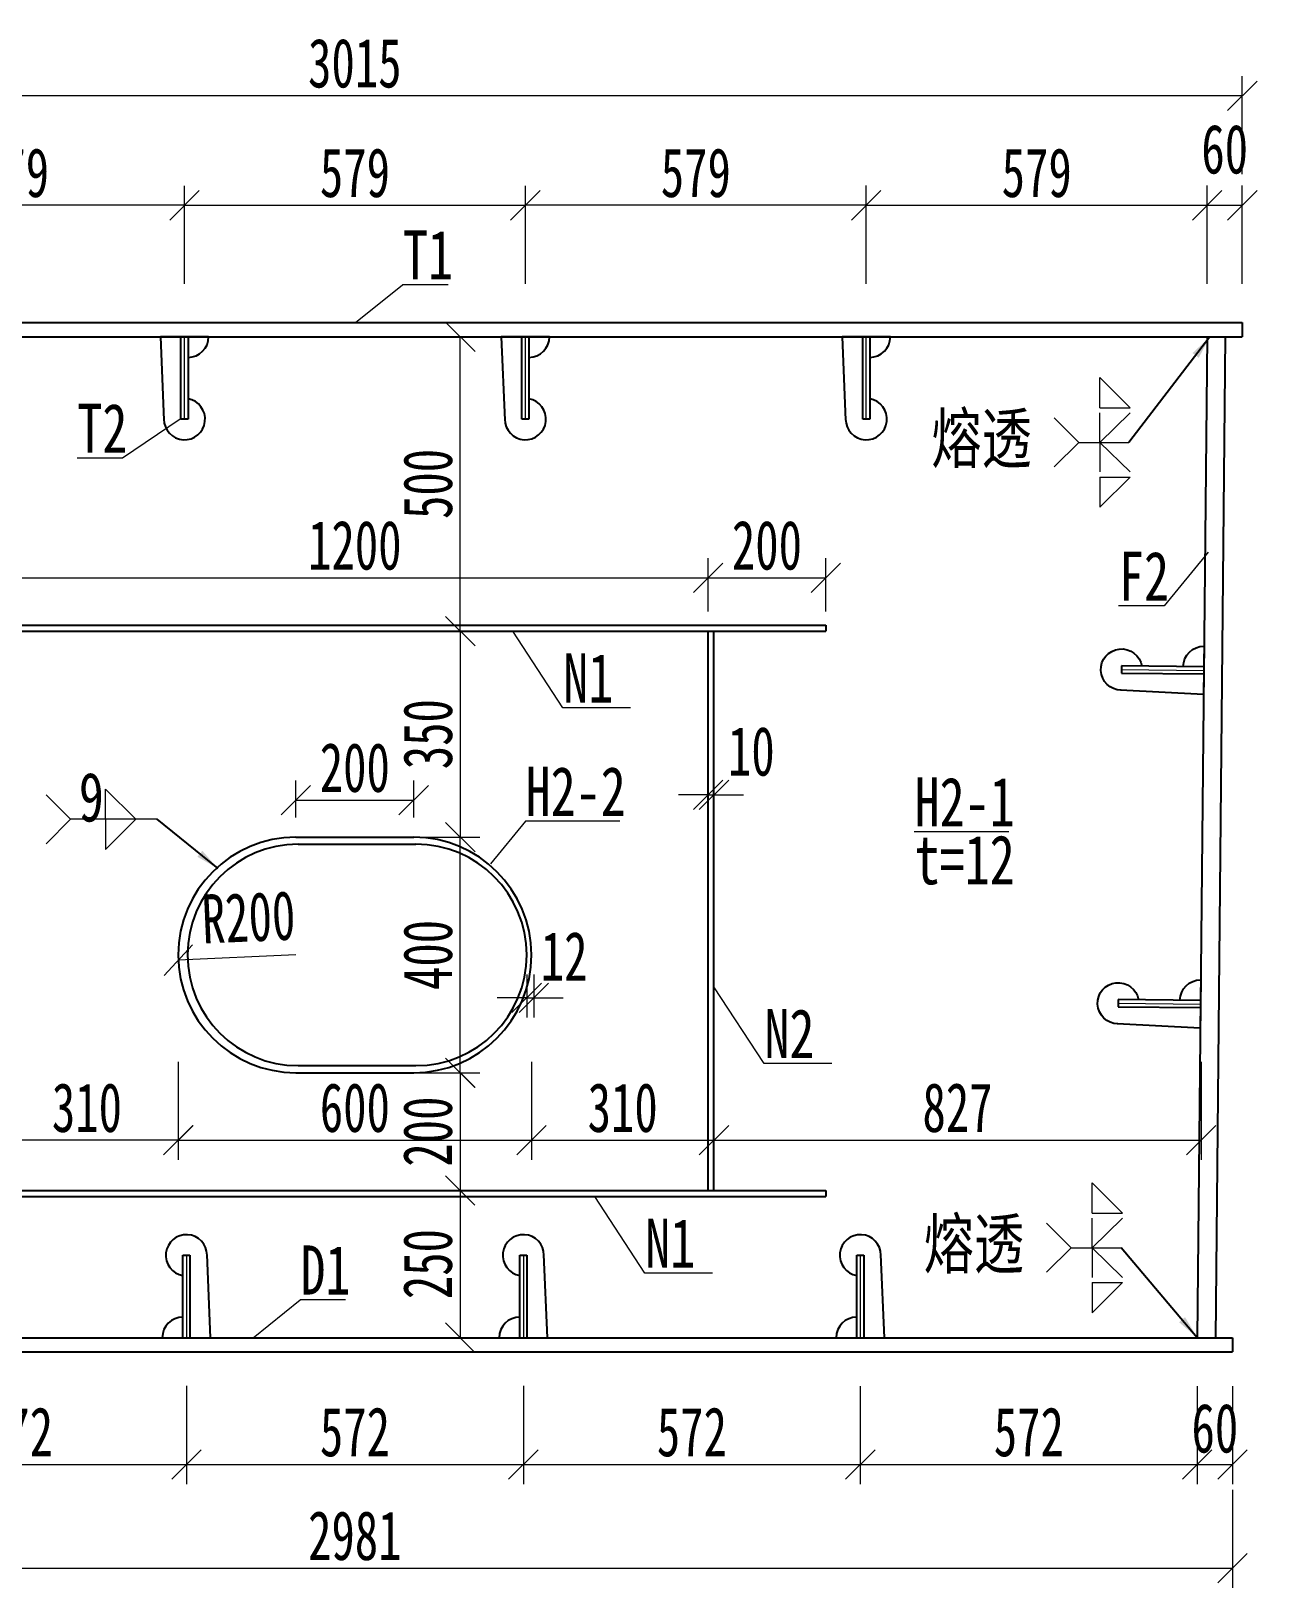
# Model space of a CAD drawing. Header units: millimetres. Extents: x -358959 to 47, y -122282 to 697692.
# Drawn here: x -201276 to -199186, y -18082 to -15438 of the extents above; entities that cross this region are included whole.
import ezdxf
from ezdxf.enums import TextEntityAlignment as Align

# ---------------------------------------------------------------- set-up
doc = ezdxf.new("R2010")
doc.units = ezdxf.units.MM
doc.header["$LTSCALE"] = 2
doc.header["$PDMODE"] = 34
doc.layers.get('Defpoints').update_dxf_attribs({"color": 8, "lineweight": 9})
for name, color, linetype, lineweight in [('标注', 4, 'Continuous', 13), ('细实线', 4, 'Continuous', 15), ('钢板粗线', 1, 'Continuous', 25)]:
    doc.layers.add(name, color=color, linetype=linetype, lineweight=lineweight)
doc.styles.add('111', font='仿宋_GB2312.ttf', dxfattribs={"width": 0.7})
doc.styles.add('SMEDI', font='仿宋_GB2312.ttf', dxfattribs={"width": 0.75})
doc.styles.get("Standard").update_dxf_attribs({"font": '仿宋_GB2312.ttf'})
doc.dimstyles.new('200', dxfattribs={"dimscale": 0, "dimtxt": 2.5, "dimasz": 1.5, "dimexe": 1, "dimexo": 1, "dimgap": 0.4, "dimtad": 1, "dimdec": 0, "dimdsep": 46, "dimtxsty": '111', "dimblk": 'OBLIQUE', "dimcen": 0, "dimclrd": 256, "dimclre": 256, "dimclrt": 256, "dimadec": 4, "dimazin": 0, "dimtfac": 1, "dimtdec": 0, "dimtmove": 2, "dimatfit": 3, "dimfxl": 4, "dimfxlon": 1, "dimtolj": 1, "dimlwd": -1, "dimlwe": -1, "dimarcsym": 0})
doc.dimstyles.new('MSteel_1.0_1.0', dxfattribs={"dimtxt": 3, "dimasz": 1.2, "dimexe": 1, "dimexo": 1, "dimgap": 1, "dimtad": 3, "dimtoh": 1, "dimdec": 0, "dimzin": 0, "dimdsep": 46, "dimtxsty": 'Standard', "dimblk": 'ARCHTICK', "dimcen": 0.09, "dimclrd": 3, "dimclre": 3, "dimadec": 4, "dimazin": 0, "dimtfac": 1, "dimtdec": 0, "dimtofl": 0, "dimtmove": 0, "dimatfit": 3, "dimfxl": 1, "dimtolj": 1, "dimtzin": 0, "dimarcsym": 0})

# ---------------------------------------------------------------- blocks, each defined once
blk = doc.blocks.new('12-140 有孔')
at = {"layer": 'Defpoints', "ltscale": 5}
blk.add_line((0, 140), (0, 0), dxfattribs=at)
at = {"layer": '钢板粗线'}
for p, q in [((-6, 0), (-6, 140)), ((-6, 140), (6, 140)), ((6, 140), (6, 0)), ((41, 0), (35, 141.5)), ((-41, 0), (41, 0))]:
    blk.add_line(p, q, dxfattribs=at)
for centre, start, end in [((0, 140), 0, 260.1291), ((-6, 0), 90, 180)]:
    blk.add_arc(centre, 35, start, end, dxfattribs=at)
blk = doc.blocks.new('_ArchTick')
at = {"color": 0, "linetype": 'ByBlock', "const_width": 0.15}
blk.add_lwpolyline([(-0.5, -0.5), (0.5, 0.5)], dxfattribs=at)
blk = doc.blocks.new('_Oblique')
at = {"color": 0, "linetype": 'ByBlock', "lineweight": -2}
blk.add_line((-0.5, -0.5), (0.5, 0.5), dxfattribs=at)
blk = doc.blocks.new('*D3466')
at = {"layer": 'Defpoints', "color": 0, "ltscale": 5, "transparency": 16777216}
for p in [(-201595.1, -15734.3), (-201595.1, -15957.5), (-201016, -15957.5)]:
    blk.add_point(p, dxfattribs=at)
at = {"layer": '标注', "ltscale": 5, "transparency": 16777216}
for p, q in [((-201595.1, -15867.6), (-201595.1, -15701)), ((-201016, -15867.6), (-201016, -15701)), ((-201016, -15734.3), (-201595.1, -15734.3))]:
    blk.add_line(p, q, dxfattribs=at)
at = {"layer": '标注', "ltscale": 5, "transparency": 16777216, "xscale": 50.00000000000042, "yscale": 50.00000000000042, "zscale": 50.00000000000042, "rotation": 180}
blk.add_blockref('_Oblique', (-201595.1, -15734.3), dxfattribs=at)
at = {"layer": '标注', "ltscale": 5, "transparency": 16777216, "xscale": 50.00000000000042, "yscale": 50.00000000000042, "zscale": 50.00000000000042}
blk.add_blockref('_Oblique', (-201016, -15734.3), dxfattribs=at)
at = {"layer": '标注', "ltscale": 5, "transparency": 16777216, "insert": (-201305.5, -15679.3), "char_height": 83.33, "attachment_point": 5, "style": '111'}
blk.add_mtext('\\A1;579', dxfattribs=at)
blk = doc.blocks.new('*D3467')
at = {"layer": 'Defpoints', "color": 0, "ltscale": 5, "transparency": 16777216}
for p in [(-199279, -15734.3), (-199858, -15957.5), (-199279, -15957.5)]:
    blk.add_point(p, dxfattribs=at)
at = {"layer": '标注', "ltscale": 5, "transparency": 16777216}
for p, q in [((-199858, -15867.6), (-199858, -15700.9)), ((-199279, -15867.6), (-199279, -15700.9)), ((-199858, -15734.3), (-199279, -15734.3))]:
    blk.add_line(p, q, dxfattribs=at)
at = {"layer": '标注', "ltscale": 5, "transparency": 16777216, "xscale": 50.00000000000042, "yscale": 50.00000000000042, "zscale": 50.00000000000042, "rotation": 180}
blk.add_blockref('_Oblique', (-199858, -15734.3), dxfattribs=at)
at = {"layer": '标注', "ltscale": 5, "transparency": 16777216, "xscale": 50.00000000000042, "yscale": 50.00000000000042, "zscale": 50.00000000000042}
blk.add_blockref('_Oblique', (-199279, -15734.3), dxfattribs=at)
at = {"layer": '标注', "ltscale": 5, "transparency": 16777216, "insert": (-199568.5, -15679.3), "char_height": 83.33, "attachment_point": 5, "style": '111'}
blk.add_mtext('\\A1;579', dxfattribs=at)
blk = doc.blocks.new('*D3468')
at = {"layer": 'Defpoints', "color": 0, "ltscale": 5, "transparency": 16777216}
for p in [(-202234.1, -15548.2), (-202234.1, -15933.5), (-199219.3, -15933.5)]:
    blk.add_point(p, dxfattribs=at)
at = {"layer": '标注', "ltscale": 5, "transparency": 16777216}
for p, q in [((-202234.1, -15681.5), (-202234.1, -15514.8)), ((-199219.3, -15681.5), (-199219.3, -15514.8)), ((-199219.3, -15548.2), (-202234.1, -15548.2))]:
    blk.add_line(p, q, dxfattribs=at)
at = {"layer": '标注', "ltscale": 5, "transparency": 16777216, "xscale": 50.00000000000042, "yscale": 50.00000000000042, "zscale": 50.00000000000042, "rotation": 180}
blk.add_blockref('_Oblique', (-202234.1, -15548.2), dxfattribs=at)
at = {"layer": '标注', "ltscale": 5, "transparency": 16777216, "xscale": 50.00000000000042, "yscale": 50.00000000000042, "zscale": 50.00000000000042}
blk.add_blockref('_Oblique', (-199219.3, -15548.2), dxfattribs=at)
at = {"layer": '标注', "ltscale": 5, "transparency": 16777216, "insert": (-200726.7, -15493.2), "char_height": 83.33, "attachment_point": 5, "style": '111'}
blk.add_mtext('\\A1;3015', dxfattribs=at)
blk = doc.blocks.new('*D3470')
at = {"layer": 'Defpoints', "color": 0, "ltscale": 5, "transparency": 16777216}
for p in [(-200440.4, -17657.4), (-199868.1, -17657.5), (-199868.1, -17872.9)]:
    blk.add_point(p, dxfattribs=at)
at = {"layer": '标注', "ltscale": 5, "transparency": 16777216}
for p, q in [((-200440.4, -17739.6), (-200440.4, -17906.3)), ((-199868.1, -17739.6), (-199868.1, -17906.3)), ((-200440.4, -17872.9), (-199868.1, -17872.9))]:
    blk.add_line(p, q, dxfattribs=at)
at = {"layer": '标注', "ltscale": 5, "transparency": 16777216, "xscale": 50.00000000000042, "yscale": 50.00000000000042, "zscale": 50.00000000000042, "rotation": 180}
blk.add_blockref('_Oblique', (-200440.4, -17872.9), dxfattribs=at)
at = {"layer": '标注', "ltscale": 5, "transparency": 16777216, "xscale": 50.00000000000042, "yscale": 50.00000000000042, "zscale": 50.00000000000042}
blk.add_blockref('_Oblique', (-199868.1, -17872.9), dxfattribs=at)
at = {"layer": '标注', "ltscale": 5, "transparency": 16777216, "insert": (-200154.2, -17817.9), "char_height": 83.33, "attachment_point": 5, "style": '111'}
blk.add_mtext('\\A1;572', dxfattribs=at)
blk = doc.blocks.new('*D3471')
at = {"layer": 'Defpoints', "color": 0, "ltscale": 5, "transparency": 16777216}
for p in [(-202217.3, -17657.5), (-199236.1, -17657.5), (-199236.1, -18049.1)]:
    blk.add_point(p, dxfattribs=at)
at = {"layer": '标注', "ltscale": 5, "transparency": 16777216}
for p, q in [((-202217.3, -17915.7), (-202217.3, -18082.4)), ((-199236.1, -17915.7), (-199236.1, -18082.4)), ((-202217.3, -18049.1), (-199236.1, -18049.1))]:
    blk.add_line(p, q, dxfattribs=at)
at = {"layer": '标注', "ltscale": 5, "transparency": 16777216, "xscale": 50.00000000000042, "yscale": 50.00000000000042, "zscale": 50.00000000000042, "rotation": 180}
blk.add_blockref('_Oblique', (-202217.3, -18049.1), dxfattribs=at)
at = {"layer": '标注', "ltscale": 5, "transparency": 16777216, "xscale": 50.00000000000042, "yscale": 50.00000000000042, "zscale": 50.00000000000042}
blk.add_blockref('_Oblique', (-199236.1, -18049.1), dxfattribs=at)
at = {"layer": '标注', "ltscale": 5, "transparency": 16777216, "insert": (-200726.7, -17994.1), "char_height": 83.33, "attachment_point": 5, "style": '111'}
blk.add_mtext('\\A1;2981', dxfattribs=at)
blk = doc.blocks.new('*D3472')
at = {"layer": 'Defpoints', "color": 0, "ltscale": 5, "transparency": 16777216}
for p in [(-199868.1, -17657.5), (-199295.8, -17657.5), (-199295.8, -17872.9)]:
    blk.add_point(p, dxfattribs=at)
at = {"layer": '标注', "ltscale": 5, "transparency": 16777216}
for p, q in [((-199868.1, -17739.6), (-199868.1, -17906.2)), ((-199295.8, -17739.6), (-199295.8, -17906.2)), ((-199868.1, -17872.9), (-199295.8, -17872.9))]:
    blk.add_line(p, q, dxfattribs=at)
at = {"layer": '标注', "ltscale": 5, "transparency": 16777216, "xscale": 50.00000000000042, "yscale": 50.00000000000042, "zscale": 50.00000000000042, "rotation": 180}
blk.add_blockref('_Oblique', (-199868.1, -17872.9), dxfattribs=at)
at = {"layer": '标注', "ltscale": 5, "transparency": 16777216, "xscale": 50.00000000000042, "yscale": 50.00000000000042, "zscale": 50.00000000000042}
blk.add_blockref('_Oblique', (-199295.8, -17872.9), dxfattribs=at)
at = {"layer": '标注', "ltscale": 5, "transparency": 16777216, "insert": (-199581.9, -17817.9), "char_height": 83.33, "attachment_point": 5, "style": '111'}
blk.add_mtext('\\A1;572', dxfattribs=at)
blk = doc.blocks.new('*D3921')
at = {"layer": 'Defpoints', "color": 0, "ltscale": 5, "transparency": 16777216}
for p in [(-200437, -15734.3), (-201016, -15957.5), (-200437, -15957.5)]:
    blk.add_point(p, dxfattribs=at)
at = {"layer": '标注', "ltscale": 5, "transparency": 16777216}
for p, q in [((-201016, -15867.6), (-201016, -15701)), ((-200437, -15867.6), (-200437, -15701)), ((-201016, -15734.3), (-200437, -15734.3))]:
    blk.add_line(p, q, dxfattribs=at)
at = {"layer": '标注', "ltscale": 5, "transparency": 16777216, "xscale": 50.00000000000042, "yscale": 50.00000000000042, "zscale": 50.00000000000042, "rotation": 180}
blk.add_blockref('_Oblique', (-201016, -15734.3), dxfattribs=at)
at = {"layer": '标注', "ltscale": 5, "transparency": 16777216, "xscale": 50.00000000000042, "yscale": 50.00000000000042, "zscale": 50.00000000000042}
blk.add_blockref('_Oblique', (-200437, -15734.3), dxfattribs=at)
at = {"layer": '标注', "ltscale": 5, "transparency": 16777216, "insert": (-200726.5, -15679.3), "char_height": 83.33, "attachment_point": 5, "style": '111'}
blk.add_mtext('\\A1;579', dxfattribs=at)
blk = doc.blocks.new('*D3922')
at = {"layer": 'Defpoints', "color": 0, "ltscale": 5, "transparency": 16777216}
for p in [(-200437, -15734.3), (-200437, -15957.5), (-199858, -15957.5)]:
    blk.add_point(p, dxfattribs=at)
at = {"layer": '标注', "ltscale": 5, "transparency": 16777216}
for p, q in [((-200437, -15867.6), (-200437, -15701)), ((-199858, -15867.6), (-199858, -15701)), ((-199858, -15734.3), (-200437, -15734.3))]:
    blk.add_line(p, q, dxfattribs=at)
at = {"layer": '标注', "ltscale": 5, "transparency": 16777216, "xscale": 50.00000000000042, "yscale": 50.00000000000042, "zscale": 50.00000000000042, "rotation": 180}
blk.add_blockref('_Oblique', (-200437, -15734.3), dxfattribs=at)
at = {"layer": '标注', "ltscale": 5, "transparency": 16777216, "xscale": 50.00000000000042, "yscale": 50.00000000000042, "zscale": 50.00000000000042}
blk.add_blockref('_Oblique', (-199858, -15734.3), dxfattribs=at)
at = {"layer": '标注', "ltscale": 5, "transparency": 16777216, "insert": (-200147.5, -15679.3), "char_height": 83.33, "attachment_point": 5, "style": '111'}
blk.add_mtext('\\A1;579', dxfattribs=at)
blk = doc.blocks.new('*D3923')
at = {"layer": 'Defpoints', "color": 0, "ltscale": 5, "transparency": 16777216}
for p in [(-201585, -17657.5), (-201012.7, -17657.5), (-201012.7, -17872.9)]:
    blk.add_point(p, dxfattribs=at)
at = {"layer": '标注', "ltscale": 5, "transparency": 16777216}
for p, q in [((-201585, -17739.6), (-201585, -17906.2)), ((-201012.7, -17739.6), (-201012.7, -17906.2)), ((-201585, -17872.9), (-201012.7, -17872.9))]:
    blk.add_line(p, q, dxfattribs=at)
at = {"layer": '标注', "ltscale": 5, "transparency": 16777216, "xscale": 50.00000000000042, "yscale": 50.00000000000042, "zscale": 50.00000000000042, "rotation": 180}
blk.add_blockref('_Oblique', (-201585, -17872.9), dxfattribs=at)
at = {"layer": '标注', "ltscale": 5, "transparency": 16777216, "xscale": 50.00000000000042, "yscale": 50.00000000000042, "zscale": 50.00000000000042}
blk.add_blockref('_Oblique', (-201012.7, -17872.9), dxfattribs=at)
at = {"layer": '标注', "ltscale": 5, "transparency": 16777216, "insert": (-201298.8, -17817.9), "char_height": 83.33, "attachment_point": 5, "style": '111'}
blk.add_mtext('\\A1;572', dxfattribs=at)
blk = doc.blocks.new('*D3924')
at = {"layer": 'Defpoints', "color": 0, "ltscale": 5, "transparency": 16777216}
for p in [(-201012.7, -17657.5), (-200440.4, -17657.5), (-200440.4, -17872.9)]:
    blk.add_point(p, dxfattribs=at)
at = {"layer": '标注', "ltscale": 5, "transparency": 16777216}
for p, q in [((-201012.7, -17739.5), (-201012.7, -17906.2)), ((-200440.4, -17739.5), (-200440.4, -17906.2)), ((-201012.7, -17872.9), (-200440.4, -17872.9))]:
    blk.add_line(p, q, dxfattribs=at)
at = {"layer": '标注', "ltscale": 5, "transparency": 16777216, "xscale": 50.00000000000042, "yscale": 50.00000000000042, "zscale": 50.00000000000042, "rotation": 180}
blk.add_blockref('_Oblique', (-201012.7, -17872.9), dxfattribs=at)
at = {"layer": '标注', "ltscale": 5, "transparency": 16777216, "xscale": 50.00000000000042, "yscale": 50.00000000000042, "zscale": 50.00000000000042}
blk.add_blockref('_Oblique', (-200440.4, -17872.9), dxfattribs=at)
at = {"layer": '标注', "ltscale": 5, "transparency": 16777216, "insert": (-200726.5, -17817.9), "char_height": 83.33, "attachment_point": 5, "style": '111'}
blk.add_mtext('\\A1;572', dxfattribs=at)
blk = doc.blocks.new('*D3964')
at = {"layer": 'Defpoints', "color": 0, "ltscale": 5, "transparency": 16777216}
for p in [(-199219.3, -15734.3), (-199279, -15957.5), (-199219.3, -15957.5)]:
    blk.add_point(p, dxfattribs=at)
at = {"layer": '标注', "ltscale": 5, "transparency": 16777216}
for p, q in [((-199279, -15867.6), (-199279, -15700.9)), ((-199219.3, -15867.6), (-199219.3, -15700.9)), ((-199279, -15734.3), (-199219.3, -15734.3))]:
    blk.add_line(p, q, dxfattribs=at)
at = {"layer": '标注', "ltscale": 5, "transparency": 16777216, "xscale": 50.00000000000042, "yscale": 50.00000000000042, "zscale": 50.00000000000042, "rotation": 180}
blk.add_blockref('_Oblique', (-199279, -15734.3), dxfattribs=at)
at = {"layer": '标注', "ltscale": 5, "transparency": 16777216, "xscale": 50.00000000000042, "yscale": 50.00000000000042, "zscale": 50.00000000000042}
blk.add_blockref('_Oblique', (-199219.3, -15734.3), dxfattribs=at)
at = {"layer": '标注', "ltscale": 5, "transparency": 16777216, "insert": (-199249.2, -15639.3), "char_height": 83.33, "attachment_point": 5, "style": '111'}
blk.add_mtext('\\A1;60', dxfattribs=at)
blk = doc.blocks.new('*D3965')
at = {"layer": 'Defpoints', "color": 0, "ltscale": 5, "transparency": 16777216}
for p in [(-199295.8, -17657.5), (-199236.1, -17657.5), (-199236.1, -17872.9)]:
    blk.add_point(p, dxfattribs=at)
at = {"layer": '标注', "ltscale": 5, "transparency": 16777216}
for p, q in [((-199295.8, -17739.6), (-199295.8, -17906.2)), ((-199236.1, -17739.6), (-199236.1, -17906.2)), ((-199295.8, -17872.9), (-199236.1, -17872.9))]:
    blk.add_line(p, q, dxfattribs=at)
at = {"layer": '标注', "ltscale": 5, "transparency": 16777216, "xscale": 50.00000000000042, "yscale": 50.00000000000042, "zscale": 50.00000000000042, "rotation": 180}
blk.add_blockref('_Oblique', (-199295.8, -17872.9), dxfattribs=at)
at = {"layer": '标注', "ltscale": 5, "transparency": 16777216, "xscale": 50.00000000000042, "yscale": 50.00000000000042, "zscale": 50.00000000000042}
blk.add_blockref('_Oblique', (-199236.1, -17872.9), dxfattribs=at)
at = {"layer": '标注', "ltscale": 5, "transparency": 16777216, "insert": (-199265.9, -17811.6), "char_height": 83.33, "attachment_point": 5, "style": '111'}
blk.add_mtext('\\A1;60', dxfattribs=at)
blk = doc.blocks.new('*D4099')
at = {"layer": 'Defpoints', "color": 0, "ltscale": 5, "transparency": 16777216}
for p in [(-201026.5, -17016.5), (-200826.7, -17007.5)]:
    blk.add_point(p, dxfattribs=at)
at = {"layer": '标注', "ltscale": 5, "transparency": 16777216}
blk.add_line((-200826.7, -17007.5), (-201026.5, -17016.5), dxfattribs=at)
at = {"layer": '标注', "ltscale": 5, "transparency": 16777216, "xscale": 49.99999999999995, "yscale": 49.99999999999995, "zscale": 49.99999999999995, "rotation": 182.5726833926508}
blk.add_blockref('_Oblique', (-201026.5, -17016.5), dxfattribs=at)
at = {"layer": '标注', "ltscale": 5, "transparency": 16777216, "insert": (-200907.2, -16943.7), "char_height": 83.33, "attachment_point": 5, "rotation": 2.5727, "style": '111'}
blk.add_mtext('\\A1;R200', dxfattribs=at)
blk = doc.blocks.new('*D4089')
at = {"layer": 'Defpoints', "color": 0, "ltscale": 5, "transparency": 16777216}
for p in [(-200757, -16807.5), (-200547.5, -16807.5), (-200757, -17207.5)]:
    blk.add_point(p, dxfattribs=at)
at = {"layer": '标注', "ltscale": 5, "transparency": 16777216}
for p, q in [((-200680.8, -16807.5), (-200514.2, -16807.5)), ((-200547.5, -17207.5), (-200547.5, -16807.5)), ((-200680.8, -17207.5), (-200514.2, -17207.5))]:
    blk.add_line(p, q, dxfattribs=at)
at = {"layer": '标注', "ltscale": 5, "transparency": 16777216, "xscale": 49.99999999999995, "yscale": 49.99999999999995, "zscale": 49.99999999999995}
for p, rotation in [((-200547.5, -16807.5), 90), ((-200547.5, -17207.5), 270)]:
    blk.add_blockref('_Oblique', p, dxfattribs=dict(at, rotation=rotation))
at = {"layer": '标注', "ltscale": 5, "transparency": 16777216, "insert": (-200602.5, -17007.5), "char_height": 83.33, "attachment_point": 5, "rotation": 90, "style": '111'}
blk.add_mtext('\\A1;400', dxfattribs=at)
blk = doc.blocks.new('*D4100')
at = {"layer": 'Defpoints', "color": 0, "ltscale": 5, "transparency": 16777216}
for p in [(-201026.5, -17016.5), (-200426.7, -17007.5), (-200426.7, -17322.1)]:
    blk.add_point(p, dxfattribs=at)
at = {"layer": '标注', "ltscale": 5, "transparency": 16777216}
for p, q in [((-201026.5, -17188.8), (-201026.5, -17355.5)), ((-200426.7, -17188.8), (-200426.7, -17355.5)), ((-201026.5, -17322.1), (-200426.7, -17322.1))]:
    blk.add_line(p, q, dxfattribs=at)
at = {"layer": '标注', "ltscale": 5, "transparency": 16777216, "xscale": 49.99999999999995, "yscale": 49.99999999999995, "zscale": 49.99999999999995, "rotation": 180}
blk.add_blockref('_Oblique', (-201026.5, -17322.1), dxfattribs=at)
at = {"layer": '标注', "ltscale": 5, "transparency": 16777216, "xscale": 49.99999999999995, "yscale": 49.99999999999995, "zscale": 49.99999999999995}
blk.add_blockref('_Oblique', (-200426.7, -17322.1), dxfattribs=at)
at = {"layer": '标注', "ltscale": 5, "transparency": 16777216, "insert": (-200726.6, -17267.1), "char_height": 83.33, "attachment_point": 5, "style": '111'}
blk.add_mtext('\\A1;600', dxfattribs=at)
blk = doc.blocks.new('*D4101')
at = {"layer": 'Defpoints', "color": 0, "ltscale": 5, "transparency": 16777216}
for p in [(-200626.7, -16744.6), (-200826.7, -16807.5), (-200626.7, -16807.5)]:
    blk.add_point(p, dxfattribs=at)
at = {"layer": '标注', "ltscale": 5, "transparency": 16777216}
for p, q in [((-200826.7, -16774.2), (-200826.7, -16711.2)), ((-200626.7, -16774.2), (-200626.7, -16711.2)), ((-200826.7, -16744.6), (-200626.7, -16744.6))]:
    blk.add_line(p, q, dxfattribs=at)
at = {"layer": '标注', "ltscale": 5, "transparency": 16777216, "xscale": 49.99999999999995, "yscale": 49.99999999999995, "zscale": 49.99999999999995, "rotation": 180}
blk.add_blockref('_Oblique', (-200826.7, -16744.6), dxfattribs=at)
at = {"layer": '标注', "ltscale": 5, "transparency": 16777216, "xscale": 49.99999999999995, "yscale": 49.99999999999995, "zscale": 49.99999999999995}
blk.add_blockref('_Oblique', (-200626.7, -16744.6), dxfattribs=at)
at = {"layer": '标注', "ltscale": 5, "transparency": 16777216, "insert": (-200726.7, -16689.6), "char_height": 83.33, "attachment_point": 5, "style": '111'}
blk.add_mtext('\\A1;200', dxfattribs=at)
blk = doc.blocks.new('*D4090')
at = {"layer": 'Defpoints', "color": 0, "ltscale": 5, "transparency": 16777216}
for p in [(-200757, -17207.5), (-200757, -17407.5), (-200547.7, -17407.5)]:
    blk.add_point(p, dxfattribs=at)
at = {"layer": '标注', "ltscale": 5, "transparency": 16777216}
for p, q in [((-200681.1, -17207.5), (-200514.4, -17207.5)), ((-200547.7, -17207.5), (-200547.7, -17407.5)), ((-200681.1, -17407.5), (-200514.4, -17407.5))]:
    blk.add_line(p, q, dxfattribs=at)
at = {"layer": '标注', "ltscale": 5, "transparency": 16777216, "xscale": 49.99999999999995, "yscale": 49.99999999999995, "zscale": 49.99999999999995}
for p, rotation in [((-200547.7, -17207.5), 90), ((-200547.7, -17407.5), 270)]:
    blk.add_blockref('_Oblique', p, dxfattribs=dict(at, rotation=rotation))
at = {"layer": '标注', "ltscale": 5, "transparency": 16777216, "insert": (-200602.7, -17307.5), "char_height": 83.33, "attachment_point": 5, "rotation": 90, "style": '111'}
blk.add_mtext('\\A1;200', dxfattribs=at)
blk = doc.blocks.new('*D4091')
at = {"layer": 'Defpoints', "color": 0, "ltscale": 5, "transparency": 16777216}
for p in [(-200724.8, -15957.5), (-200547.5, -15957.5), (-200724.8, -16457.5)]:
    blk.add_point(p, dxfattribs=at)
at = {"layer": '标注', "ltscale": 5, "transparency": 16777216}
for p, q in [((-200680.8, -15957.5), (-200514.2, -15957.5)), ((-200547.5, -16457.5), (-200547.5, -15957.5)), ((-200680.8, -16457.5), (-200514.2, -16457.5))]:
    blk.add_line(p, q, dxfattribs=at)
at = {"layer": '标注', "ltscale": 5, "transparency": 16777216, "xscale": 50.00000000000042, "yscale": 50.00000000000042, "zscale": 50.00000000000042}
for p, rotation in [((-200547.5, -15957.5), 90), ((-200547.5, -16457.5), 270)]:
    blk.add_blockref('_Oblique', p, dxfattribs=dict(at, rotation=rotation))
at = {"layer": '标注', "ltscale": 5, "transparency": 16777216, "insert": (-200602.5, -16207.5), "char_height": 83.33, "attachment_point": 5, "rotation": 90, "style": '111'}
blk.add_mtext('\\A1;500', dxfattribs=at)
blk = doc.blocks.new('*D4102')
at = {"layer": 'Defpoints', "color": 0, "ltscale": 5, "transparency": 16777216}
for p in [(-201336.7, -17007.5), (-201026.7, -17007.5), (-201336.7, -17322.1)]:
    blk.add_point(p, dxfattribs=at)
at = {"layer": '标注', "ltscale": 5, "transparency": 16777216}
for p, q in [((-201336.7, -17188.8), (-201336.7, -17355.5)), ((-201026.7, -17188.8), (-201026.7, -17355.5)), ((-201026.7, -17322.1), (-201336.7, -17322.1))]:
    blk.add_line(p, q, dxfattribs=at)
at = {"layer": '标注', "ltscale": 5, "transparency": 16777216, "xscale": 50.00000000000042, "yscale": 50.00000000000042, "zscale": 50.00000000000042, "rotation": 180}
blk.add_blockref('_Oblique', (-201336.7, -17322.1), dxfattribs=at)
at = {"layer": '标注', "ltscale": 5, "transparency": 16777216, "xscale": 50.00000000000042, "yscale": 50.00000000000042, "zscale": 50.00000000000042}
blk.add_blockref('_Oblique', (-201026.7, -17322.1), dxfattribs=at)
at = {"layer": '标注', "ltscale": 5, "transparency": 16777216, "insert": (-201181.7, -17267.1), "char_height": 83.33, "attachment_point": 5, "style": '111'}
blk.add_mtext('\\A1;310', dxfattribs=at)
blk = doc.blocks.new('*D4092')
at = {"layer": 'Defpoints', "color": 0, "ltscale": 5, "transparency": 16777216}
for p in [(-200426.7, -17007.5), (-200116.7, -17007.5), (-200116.7, -17322.1)]:
    blk.add_point(p, dxfattribs=at)
at = {"layer": '标注', "ltscale": 5, "transparency": 16777216}
for p, q in [((-200426.7, -17188.8), (-200426.7, -17355.5)), ((-200116.7, -17188.8), (-200116.7, -17355.5)), ((-200426.7, -17322.1), (-200116.7, -17322.1))]:
    blk.add_line(p, q, dxfattribs=at)
at = {"layer": '标注', "ltscale": 5, "transparency": 16777216, "xscale": 50.00000000000042, "yscale": 50.00000000000042, "zscale": 50.00000000000042, "rotation": 180}
blk.add_blockref('_Oblique', (-200426.7, -17322.1), dxfattribs=at)
at = {"layer": '标注', "ltscale": 5, "transparency": 16777216, "xscale": 50.00000000000042, "yscale": 50.00000000000042, "zscale": 50.00000000000042}
blk.add_blockref('_Oblique', (-200116.7, -17322.1), dxfattribs=at)
at = {"layer": '标注', "ltscale": 5, "transparency": 16777216, "insert": (-200271.7, -17267.1), "char_height": 83.33, "attachment_point": 5, "style": '111'}
blk.add_mtext('\\A1;310', dxfattribs=at)
blk = doc.blocks.new('*D4103')
at = {"layer": 'Defpoints', "color": 0, "ltscale": 5, "transparency": 16777216}
for p in [(-200434.8, -17007.5), (-200422.8, -17007.5), (-200422.8, -17080.3)]:
    blk.add_point(p, dxfattribs=at)
at = {"layer": '标注', "ltscale": 5, "transparency": 16777216}
for p, q in [((-200434.8, -17040.8), (-200434.8, -17113.6)), ((-200422.8, -17040.8), (-200422.8, -17113.6)), ((-200434.8, -17080.3), (-200484.8, -17080.3)), ((-200434.8, -17080.3), (-200422.8, -17080.3)), ((-200422.8, -17080.3), (-200372.8, -17080.3))]:
    blk.add_line(p, q, dxfattribs=at)
at = {"layer": '标注', "ltscale": 5, "transparency": 16777216, "xscale": 49.99999999999995, "yscale": 49.99999999999995, "zscale": 49.99999999999995}
blk.add_blockref('_Oblique', (-200434.8, -17080.3), dxfattribs=at)
at = {"layer": '标注', "ltscale": 5, "transparency": 16777216, "xscale": 49.99999999999995, "yscale": 49.99999999999995, "zscale": 49.99999999999995, "rotation": 180}
blk.add_blockref('_Oblique', (-200422.8, -17080.3), dxfattribs=at)
at = {"layer": '标注', "ltscale": 5, "transparency": 16777216, "insert": (-200371.2, -17009.7), "char_height": 83.33, "attachment_point": 5, "style": '111'}
blk.add_mtext('\\A1;12', dxfattribs=at)
blk = doc.blocks.new('*D4088')
at = {"layer": 'Defpoints', "color": 0, "ltscale": 5, "transparency": 16777216}
for p in [(-200784.1, -16457.5), (-200720.9, -16807.5), (-200547.5, -16807.5)]:
    blk.add_point(p, dxfattribs=at)
at = {"layer": '标注', "ltscale": 5, "transparency": 16777216}
for p, q in [((-200680.8, -16457.5), (-200514.2, -16457.5)), ((-200547.5, -16457.5), (-200547.5, -16807.5)), ((-200680.8, -16807.5), (-200514.2, -16807.5))]:
    blk.add_line(p, q, dxfattribs=at)
at = {"layer": '标注', "ltscale": 5, "transparency": 16777216, "xscale": 50.00000000000042, "yscale": 50.00000000000042, "zscale": 50.00000000000042}
for p, rotation in [((-200547.5, -16457.5), 90), ((-200547.5, -16807.5), 270)]:
    blk.add_blockref('_Oblique', p, dxfattribs=dict(at, rotation=rotation))
at = {"layer": '标注', "ltscale": 5, "transparency": 16777216, "insert": (-200602.5, -16632.5), "char_height": 83.33, "attachment_point": 5, "rotation": 90, "style": '111'}
blk.add_mtext('\\A1;350', dxfattribs=at)
blk = doc.blocks.new('*D4087')
at = {"layer": 'Defpoints', "color": 0, "ltscale": 5, "transparency": 16777216}
for p in [(-200116.7, -17007.5), (-199289.3, -17007.5), (-199289.3, -17322.1)]:
    blk.add_point(p, dxfattribs=at)
at = {"layer": '标注', "ltscale": 5, "transparency": 16777216}
for p, q in [((-200116.7, -17188.8), (-200116.7, -17355.5)), ((-199289.3, -17188.8), (-199289.3, -17355.5)), ((-200116.7, -17322.1), (-199289.3, -17322.1))]:
    blk.add_line(p, q, dxfattribs=at)
at = {"layer": '标注', "ltscale": 5, "transparency": 16777216, "xscale": 50.00000000000042, "yscale": 50.00000000000042, "zscale": 50.00000000000042, "rotation": 180}
blk.add_blockref('_Oblique', (-200116.7, -17322.1), dxfattribs=at)
at = {"layer": '标注', "ltscale": 5, "transparency": 16777216, "xscale": 50.00000000000042, "yscale": 50.00000000000042, "zscale": 50.00000000000042}
blk.add_blockref('_Oblique', (-199289.3, -17322.1), dxfattribs=at)
at = {"layer": '标注', "ltscale": 5, "transparency": 16777216, "insert": (-199703, -17267.1), "char_height": 83.33, "attachment_point": 5, "style": '111'}
blk.add_mtext('\\A1;827', dxfattribs=at)
blk = doc.blocks.new('*D4094')
at = {"layer": 'Defpoints', "color": 0, "ltscale": 5, "transparency": 16777216}
for p in [(-200757, -17407.5), (-200726.7, -17657.5), (-200547.7, -17657.5)]:
    blk.add_point(p, dxfattribs=at)
at = {"layer": '标注', "ltscale": 5, "transparency": 16777216}
for p, q in [((-200681.1, -17407.5), (-200514.4, -17407.5)), ((-200547.7, -17407.5), (-200547.7, -17657.5)), ((-200681.1, -17657.5), (-200514.4, -17657.5))]:
    blk.add_line(p, q, dxfattribs=at)
at = {"layer": '标注', "ltscale": 5, "transparency": 16777216, "xscale": 50.00000000000042, "yscale": 50.00000000000042, "zscale": 50.00000000000042}
for p, rotation in [((-200547.7, -17407.5), 90), ((-200547.7, -17657.5), 270)]:
    blk.add_blockref('_Oblique', p, dxfattribs=dict(at, rotation=rotation))
at = {"layer": '标注', "ltscale": 5, "transparency": 16777216, "insert": (-200602.7, -17532.5), "char_height": 83.33, "attachment_point": 5, "rotation": 90, "style": '111'}
blk.add_mtext('\\A1;250', dxfattribs=at)
blk = doc.blocks.new('*D4096')
at = {"layer": 'Defpoints', "color": 0, "ltscale": 5, "transparency": 16777216}
for p in [(-200126.7, -16367), (-201326.7, -16457.5), (-200126.7, -16457.5)]:
    blk.add_point(p, dxfattribs=at)
at = {"layer": '标注', "ltscale": 5, "transparency": 16777216}
for p, q in [((-201326.7, -16424.2), (-201326.7, -16333.6)), ((-200126.7, -16424.2), (-200126.7, -16333.6)), ((-201326.7, -16367), (-200126.7, -16367))]:
    blk.add_line(p, q, dxfattribs=at)
at = {"layer": '标注', "ltscale": 5, "transparency": 16777216, "xscale": 50.00000000000042, "yscale": 50.00000000000042, "zscale": 50.00000000000042, "rotation": 180}
blk.add_blockref('_Oblique', (-201326.7, -16367), dxfattribs=at)
at = {"layer": '标注', "ltscale": 5, "transparency": 16777216, "xscale": 50.00000000000042, "yscale": 50.00000000000042, "zscale": 50.00000000000042}
blk.add_blockref('_Oblique', (-200126.7, -16367), dxfattribs=at)
at = {"layer": '标注', "ltscale": 5, "transparency": 16777216, "insert": (-200726.7, -16312), "char_height": 83.33, "attachment_point": 5, "style": '111'}
blk.add_mtext('\\A1;1200', dxfattribs=at)
blk = doc.blocks.new('*D4097')
at = {"layer": 'Defpoints', "color": 0, "ltscale": 5, "transparency": 16777216}
for p in [(-199926.7, -16367), (-200126.7, -16457.5), (-199926.7, -16457.5)]:
    blk.add_point(p, dxfattribs=at)
at = {"layer": '标注', "ltscale": 5, "transparency": 16777216}
for p, q in [((-200126.7, -16424.2), (-200126.7, -16333.6)), ((-199926.7, -16424.2), (-199926.7, -16333.6)), ((-200126.7, -16367), (-199926.7, -16367))]:
    blk.add_line(p, q, dxfattribs=at)
at = {"layer": '标注', "ltscale": 5, "transparency": 16777216, "xscale": 50.00000000000042, "yscale": 50.00000000000042, "zscale": 50.00000000000042, "rotation": 180}
blk.add_blockref('_Oblique', (-200126.7, -16367), dxfattribs=at)
at = {"layer": '标注', "ltscale": 5, "transparency": 16777216, "xscale": 50.00000000000042, "yscale": 50.00000000000042, "zscale": 50.00000000000042}
blk.add_blockref('_Oblique', (-199926.7, -16367), dxfattribs=at)
at = {"layer": '标注', "ltscale": 5, "transparency": 16777216, "insert": (-200026.7, -16312), "char_height": 83.33, "attachment_point": 5, "style": '111'}
blk.add_mtext('\\A1;200', dxfattribs=at)
blk = doc.blocks.new('*D4098')
at = {"layer": 'Defpoints', "color": 0, "ltscale": 5, "transparency": 16777216}
for p in [(-200126.7, -16552.8), (-200116.7, -16552.8), (-200116.7, -16735.6)]:
    blk.add_point(p, dxfattribs=at)
at = {"layer": '标注', "ltscale": 5, "transparency": 16777216}
for p, q in [((-200126.7, -16602.3), (-200126.7, -16769)), ((-200116.7, -16602.3), (-200116.7, -16769)), ((-200126.7, -16735.6), (-200176.7, -16735.6)), ((-200126.7, -16735.6), (-200116.7, -16735.6)), ((-200116.7, -16735.6), (-200066.7, -16735.6))]:
    blk.add_line(p, q, dxfattribs=at)
at = {"layer": '标注', "ltscale": 5, "transparency": 16777216, "xscale": 50.00000000000042, "yscale": 50.00000000000042, "zscale": 50.00000000000042}
blk.add_blockref('_Oblique', (-200126.7, -16735.6), dxfattribs=at)
at = {"layer": '标注', "ltscale": 5, "transparency": 16777216, "xscale": 50.00000000000042, "yscale": 50.00000000000042, "zscale": 50.00000000000042, "rotation": 180}
blk.add_blockref('_Oblique', (-200116.7, -16735.6), dxfattribs=at)
at = {"layer": '标注', "ltscale": 5, "transparency": 16777216, "insert": (-200053.2, -16662), "char_height": 83.33, "attachment_point": 5, "style": '111'}
blk.add_mtext('\\A1;10', dxfattribs=at)

msp = doc.modelspace()

# ---------------------------------------------------------------- linework, layer by layer
at = {"layer": '标注', "ltscale": 5}
for p, q in [((-200373.2, -16587.7), (-200458.5, -16457.5)), ((-200437, -16780.2), (-200496.3, -16852.7)), ((-200031.4, -17191.7), (-200116.7, -17061.4)), ((-200233.9, -17547.7), (-200319.2, -17417.5))]:
    msp.add_line(p, q, dxfattribs=at)
at = {"layer": '细实线'}
for p, q in [((-200725.4, -15933.5), (-200645.5, -15869.1)), ((-200568.3, -15869.1), (-200645.5, -15869.1)), ((-199461.1, -16078), (-199461.1, -16026.7)), ((-199409.8, -16078), (-199461.1, -16026.7)), ((-201023.2, -16097.5), (-201121.3, -16163.5)), ((-199497, -16136.9), (-199538.7, -16095.2)), ((-199461.1, -16078), (-199409.8, -16078)), ((-199461.1, -16136.9), (-199461.1, -16086.6)), ((-199461.1, -16136.9), (-199409.8, -16086.6)), ((-199497, -16136.9), (-199538.7, -16178.6)), ((-199497, -16136.9), (-199411.9, -16136.9)), ((-199461.1, -16136.9), (-199461.1, -16187.2)), ((-199461.1, -16136.9), (-199409.8, -16187.2)), ((-201121.3, -16163.5), (-201198.5, -16163.5)), ((-199461.1, -16195.8), (-199461.1, -16247.1)), ((-199461.1, -16195.8), (-199409.8, -16195.8)), ((-199409.8, -16195.8), (-199461.1, -16247.1)), ((-199277.3, -16323.2), (-199352.1, -16414.6)), ((-199352.1, -16414.6), (-199429.3, -16414.6)), ((-200258.5, -16587.7), (-200373.2, -16587.7)), ((-201209.6, -16777.1), (-201251.2, -16735.5)), ((-201150.1, -16777.1), (-201150.1, -16725.8)), ((-201098.8, -16777.1), (-201150.1, -16725.8)), ((-201209.6, -16777.1), (-201251.2, -16818.8)), ((-201062.2, -16777.1), (-201209.6, -16777.1)), ((-201150.1, -16777.1), (-201150.1, -16828.4)), ((-201098.8, -16777.1), (-201150.1, -16828.4)), ((-200276.5, -16780.2), (-200437, -16780.2)), ((-199615.8, -16798.2), (-199776.4, -16798.2)), ((-199916.7, -17191.7), (-200031.4, -17191.7)), ((-199474.2, -17445.9), (-199474.2, -17394.6)), ((-199422.9, -17445.9), (-199474.2, -17394.6)), ((-199474.2, -17445.9), (-199422.9, -17445.9)), ((-199510, -17504.8), (-199551.7, -17463.2)), ((-199474.2, -17504.8), (-199474.2, -17454.6)), ((-199474.2, -17504.8), (-199422.9, -17454.6)), ((-199510, -17504.8), (-199551.7, -17546.5)), ((-199510, -17504.8), (-199424.9, -17504.8)), ((-199474.2, -17504.8), (-199474.2, -17555.1)), ((-199474.2, -17504.8), (-199422.9, -17555.1)), ((-200119.2, -17547.7), (-200233.9, -17547.7)), ((-199474.2, -17563.7), (-199474.2, -17615.1)), ((-199474.2, -17563.7), (-199422.9, -17563.7)), ((-199422.9, -17563.7), (-199474.2, -17615.1)), ((-200899.5, -17657.5), (-200819.6, -17593.1)), ((-200742.4, -17593.1), (-200819.6, -17593.1))]:
    msp.add_line(p, q, dxfattribs=at)
at = {"layer": '钢板粗线'}
for p, q in [((-202234.1, -15933.5), (-199219.3, -15933.5)), ((-199219.3, -15933.5), (-199219.3, -15957.5)), ((-202234.1, -15957.5), (-199219.3, -15957.5)), ((-199279, -15957.5), (-199295.8, -17657.5)), ((-199248.3, -15957.5), (-199265.1, -17657.5)), ((-201526.7, -16447.5), (-199926.7, -16447.5)), ((-201526.7, -16457.5), (-199926.7, -16457.5)), ((-200126.7, -17407.5), (-200126.7, -16457.5)), ((-200116.7, -17407.5), (-200116.7, -16457.5)), ((-199926.7, -16447.5), (-199926.7, -16457.5)), ((-200826.7, -16807.5), (-200626.7, -16807.5)), ((-200822.8, -16819.5), (-200622.8, -16819.5)), ((-200826.7, -17207.5), (-200626.7, -17207.5)), ((-200822.8, -17195.5), (-200622.8, -17195.5)), ((-201526.7, -17407.5), (-199926.7, -17407.5)), ((-201526.7, -17417.5), (-199926.7, -17417.5)), ((-199926.7, -17407.5), (-199926.7, -17417.5)), ((-202217.3, -17657.5), (-199236.1, -17657.5)), ((-199236.1, -17657.5), (-199236.1, -17681.5)), ((-202217.3, -17681.5), (-199236.1, -17681.5))]:
    msp.add_line(p, q, dxfattribs=at)
for centre, radius, start, end in [((-200826.7, -17007.5), 200, 90, 270), ((-200626.7, -17007.5), 200, 270, 90), ((-200822.8, -17007.5), 188, 90, 270), ((-200622.8, -17007.5), 188, 270, 90)]:
    msp.add_arc(centre, radius, start, end, dxfattribs=at)

# ---------------------------------------------------------------- block references
at = {"layer": '标注', "ltscale": 5, "rotation": 180}
for p in [(-201016, -15957.5), (-200437, -15957.5), (-199858, -15957.5)]:
    msp.add_blockref('12-140 有孔', p, dxfattribs=at)
at = {"layer": '标注', "ltscale": 5, "xscale": -1, "rotation": 89.43523188619183}
for p in [(-199284.6, -16524.1), (-199290.2, -17090.8)]:
    msp.add_blockref('12-140 有孔', p, dxfattribs=at)
at = {"layer": '标注', "ltscale": 5}
for p in [(-201012.7, -17657.5), (-200440.4, -17657.5), (-199868.1, -17657.5)]:
    msp.add_blockref('12-140 有孔', p, dxfattribs=at)

# ---------------------------------------------------------------- texts
at = {"layer": '细实线', "style": 'SMEDI', "width": 0.75}
for s, p in [('T1', (-200645, -15860.2)), ('T2', (-201198, -16154.5)), ('F2', (-199428.8, -16405.7)), ('N1', (-200372.7, -16578.8)), ('H2-2', (-200436.6, -16771.3)), ('H2-1', (-199775.9, -16789.3)), ('t=12', (-199775.9, -16887.5)), ('N2', (-200031, -17182.7)), ('N1', (-200233.5, -17538.8)), ('D1', (-200819.1, -17584.2))]:
    msp.add_text(s, height=83.33, dxfattribs=at).set_placement(p)
for s, height, p in [('熔透', 83.33, (-199747.5, -16129.9)), ('9', 83.3, (-201195.5, -16739.2)), ('熔透', 83.33, (-199760.5, -17497.8))]:
    msp.add_text(s, height=height, dxfattribs=at).set_placement(p, align=Align.MIDDLE_LEFT)

# ---------------------------------------------------------------- dimensions: what is measured, and where the dimension line sits
at = {"layer": '标注', "ltscale": 5}
for base, p1, p2, picture, middle in [((-202234.1, -15548.2), (-199219.3, -15933.5), (-202234.1, -15933.5), '*D3468', (-200726.7, -15493.2)), ((-199219.3, -15734.3), (-199279, -15957.5), (-199219.3, -15957.5), '*D3964', (-199249.2, -15639.3)), ((-201595.1, -15734.3), (-201016, -15957.5), (-201595.1, -15957.5), '*D3466', (-201305.5, -15679.3)), ((-200437, -15734.3), (-201016, -15957.5), (-200437, -15957.5), '*D3921', (-200726.5, -15679.3)), ((-200437, -15734.3), (-199858, -15957.5), (-200437, -15957.5), '*D3922', (-200147.5, -15679.3)), ((-199279, -15734.3), (-199858, -15957.5), (-199279, -15957.5), '*D3467', (-199568.5, -15679.3)), ((-200126.7, -16367), (-201326.7, -16457.5), (-200126.7, -16457.5), '*D4096', (-200726.7, -16312)), ((-199926.7, -16367), (-200126.7, -16457.5), (-199926.7, -16457.5), '*D4097', (-200026.7, -16312)), ((-200626.7, -16744.6), (-200826.7, -16807.5), (-200626.7, -16807.5), '*D4101', (-200726.7, -16689.6)), ((-201336.7, -17322.1), (-201026.7, -17007.5), (-201336.7, -17007.5), '*D4102', (-201181.7, -17267.1)), ((-200426.7, -17322.1), (-201026.5, -17016.5), (-200426.7, -17007.5), '*D4100', (-200726.6, -17267.1)), ((-200116.7, -17322.1), (-200426.7, -17007.5), (-200116.7, -17007.5), '*D4092', (-200271.7, -17267.1)), ((-199289.3, -17322.1), (-200116.7, -17007.5), (-199289.3, -17007.5), '*D4087', (-199703, -17267.1)), ((-199236.1, -18049.1), (-202217.3, -17657.5), (-199236.1, -17657.5), '*D3471', (-200726.7, -17994.1)), ((-201012.7, -17872.9), (-201585, -17657.5), (-201012.7, -17657.5), '*D3923', (-201298.8, -17817.9)), ((-200440.4, -17872.9), (-201012.7, -17657.5), (-200440.4, -17657.5), '*D3924', (-200726.5, -17817.9)), ((-199868.1, -17872.9), (-200440.4, -17657.4), (-199868.1, -17657.5), '*D3470', (-200154.2, -17817.9)), ((-199295.8, -17872.9), (-199868.1, -17657.5), (-199295.8, -17657.5), '*D3472', (-199581.9, -17817.9))]:
    dim = msp.add_linear_dim(base=base, p1=p1, p2=p2, dimstyle='200', override={"dimscale": 33.333333, "dimarcsym": 1}, dxfattribs=at)
    dim.commit()
    dim.dimension.update_dxf_attribs({"geometry": picture, "text_midpoint": middle})
for base, p1, p2, picture, middle in [((-200547.5, -15957.5), (-200724.8, -16457.5), (-200724.8, -15957.5), '*D4091', (-200602.5, -16207.5)), ((-200547.5, -16807.5), (-200784.1, -16457.5), (-200720.9, -16807.5), '*D4088', (-200602.5, -16632.5)), ((-200547.5, -16807.5), (-200757, -17207.5), (-200757, -16807.5), '*D4089', (-200602.5, -17007.5)), ((-200547.7, -17407.5), (-200757, -17207.5), (-200757, -17407.5), '*D4090', (-200602.7, -17307.5)), ((-200547.7, -17657.5), (-200757, -17407.5), (-200726.7, -17657.5), '*D4094', (-200602.7, -17532.5))]:
    dim = msp.add_linear_dim(base=base, p1=p1, p2=p2, angle=90, dimstyle='200', override={"dimscale": 33.333333, "dimarcsym": 1}, dxfattribs=at)
    dim.commit()
    dim.dimension.update_dxf_attribs({"geometry": picture, "text_midpoint": middle})
for base, p1, p2, picture, middle in [((-200116.7, -16735.6), (-200126.7, -16552.8), (-200116.7, -16552.8), '*D4098', (-200053.2, -16662)), ((-200422.8, -17080.3), (-200434.8, -17007.5), (-200422.8, -17007.5), '*D4103', (-200371.2, -17009.7)), ((-199236.1, -17872.9), (-199295.8, -17657.5), (-199236.1, -17657.5), '*D3965', (-199265.9, -17811.6))]:
    dim = msp.add_linear_dim(base=base, p1=p1, p2=p2, dimstyle='200', override={"dimscale": 33.333333, "dimarcsym": 1}, dxfattribs=at)
    dim.commit()
    dim.dimension.update_dxf_attribs({"geometry": picture, "text_midpoint": middle, "dimtype": 160})
dim = msp.add_radius_dim(center=(-200826.7, -17007.5), mpoint=(-201026.5, -17016.5), dimstyle='200', override={"dimscale": 33.333333, "dimarcsym": 1}, dxfattribs=at)
dim.commit()
dim.dimension.update_dxf_attribs({"geometry": '*D4099', "text_midpoint": (-200907.2, -16943.7), "dimtype": 164})

# ---------------------------------------------------------------- leaders
at = {"layer": '细实线'}
for points in [[(-199274.2, -15957.5), (-199411.9, -16136.9)], [(-200958.8, -16860.9), (-201062.2, -16777.1)], [(-199295.8, -17657.5), (-199424.9, -17504.8)]]:
    msp.add_leader(points, dimstyle='MSteel_1.0_1.0', override={"dimscale": 33.333333, "dimclrd": 256}, dxfattribs=at)

doc.saveas('drawing.dxf')
